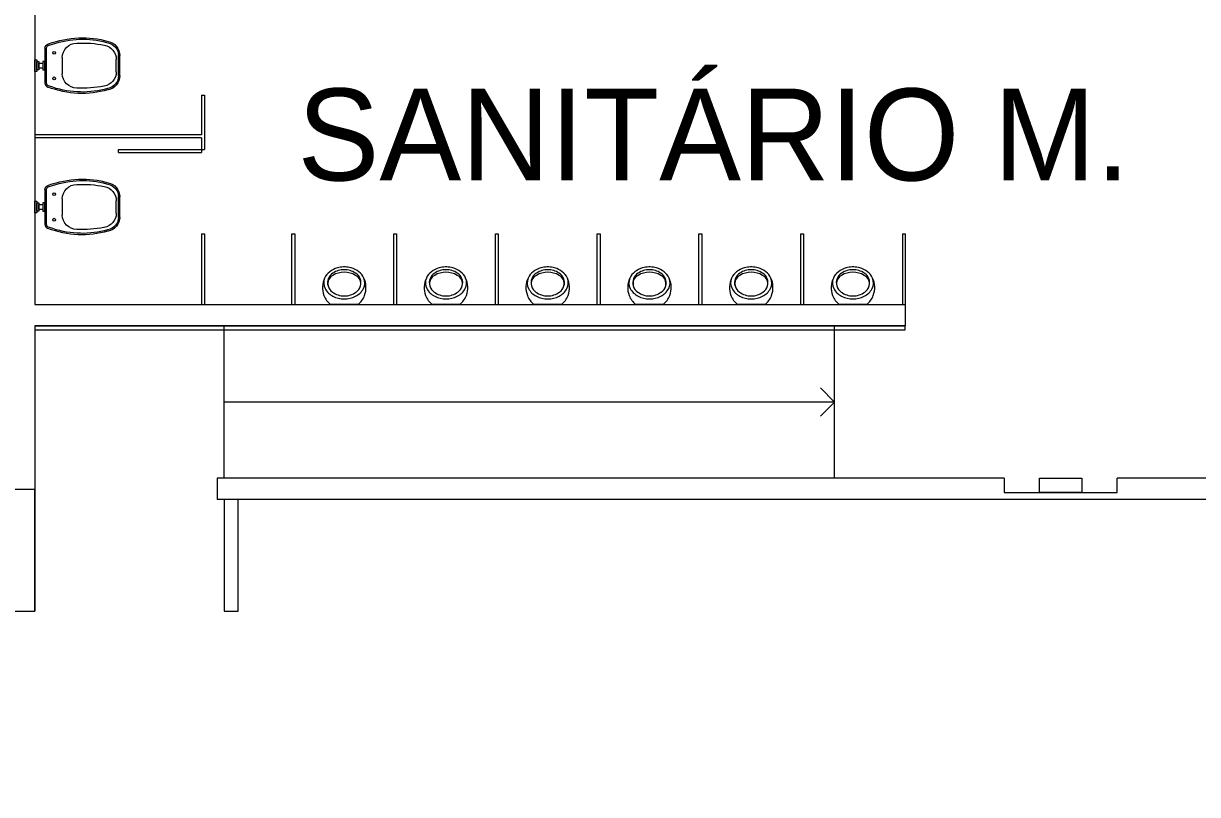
# Model space of a CAD drawing. Header units: metres. Extents: x 2999 to 3109, y 1752 to 1796.
# Drawn here: x 3092.4 to 3100.71, y 1766.64 to 1772.1 of the extents above; entities that cross this region are included whole.
import ezdxf

# ---------------------------------------------------------------- set-up
doc = ezdxf.new("R2010")
doc.units = ezdxf.units.M
doc.layers.add('PAREDES', color=7, linetype='Continuous')
doc.layers.add('VAGAS', color=253, linetype='Continuous')
doc.styles.add('PADRAO MK', font='')
doc.styles.add('ROMANS', font='romans', dxfattribs={"height": 0.16})
doc.styles.get("Standard").update_dxf_attribs({"font": 'arial.ttf'})
doc.styles.get('PADRAO MK').set_extended_font_data('AvantGarde Bk BT')
doc.dimstyles.new('Cota', dxfattribs={"dimtxt": 0.07, "dimasz": 0.08, "dimexe": 0.04, "dimexo": 0.04, "dimgap": 0.02, "dimtad": 1, "dimtxsty": 'Standard', "dimcen": 2.5, "dimclrd": 252, "dimclre": 252, "dimadec": 0, "dimazin": 0, "dimtfac": 1, "dimtmove": 0, "dimatfit": 3, "dimfxl": 1, "dimarcsym": 0})

# ---------------------------------------------------------------- blocks, each defined once
blk = doc.blocks.new('*D9')
at = {"layer": 'DEFPOINTS', "color": 0, "transparency": 16777216}
for p in [(3055.0298, 1790.4896), (3101.0013, 1756.7775), (3108.2212, 1756.7775)]:
    blk.add_point(p, dxfattribs=at)
at = {"layer": 'VAGAS', "color": 1, "lineweight": -2, "transparency": 16777216}
for p, q in [((3055.3298, 1790.4896), (3108.7212, 1790.4896)), ((3108.2212, 1790.1396), (3108.2212, 1757.1275)), ((3101.3013, 1756.7775), (3108.7212, 1756.7775))]:
    blk.add_line(p, q, dxfattribs=at)
at = {"layer": 'VAGAS', "color": 1, "transparency": 16777216}
for points in [[(3108.1628, 1790.1396), (3108.2795, 1790.1396), (3108.2212, 1790.4896)], [(3108.1628, 1757.1275), (3108.2795, 1757.1275), (3108.2212, 1756.7775)]]:
    blk.add_solid(points, dxfattribs=at)
at = {"layer": 'VAGAS', "color": 7, "transparency": 16777216, "insert": (3107.4069, 1773.6336), "char_height": 0.16, "attachment_point": 5, "rotation": 90, "style": 'ROMANS'}
blk.add_mtext('{\\H7.5x;33,71}', dxfattribs=at)
blk = doc.blocks.new('_ArchTick')
at = {"color": 0, "linetype": 'ByBlock', "const_width": 0.15}
blk.add_lwpolyline([(-0.5, -0.5), (0.5, 0.5)], dxfattribs=at)

msp = doc.modelspace()

# ---------------------------------------------------------------- linework, layer by layer
at = {"layer": 'PAREDES', "color": 253, "lineweight": 0}
for p, q in [((3092.4816, 1773.7875), (3092.4816, 1770.1075)), ((3092.5522, 1771.9203), (3092.5522, 1771.6746)), ((3092.5622, 1771.9203), (3092.5622, 1771.6746)), ((3092.4816, 1771.7568), (3092.4816, 1771.8381)), ((3092.4816, 1771.8381), (3092.4958, 1771.8381)), ((3092.4958, 1771.8381), (3092.4958, 1771.7568)), ((3092.6758, 1771.8544), (3092.6758, 1771.7406)), ((3093.0583, 1771.7536), (3093.0583, 1771.8414)), ((3093.0737, 1771.7262), (3093.0737, 1771.8688)), ((3093.0837, 1771.7262), (3093.0837, 1771.8688)), ((3092.4958, 1771.7568), (3092.4816, 1771.7568)), ((3092.4958, 1771.7688), (3092.4958, 1771.8261)), ((3092.4958, 1771.8261), (3092.5101, 1771.8261)), ((3092.5101, 1771.7688), (3092.4958, 1771.7688)), ((3092.5101, 1771.8261), (3092.5101, 1771.7688)), ((3092.5101, 1771.7799), (3092.5101, 1771.815)), ((3092.5101, 1771.815), (3092.5379, 1771.815)), ((3092.5379, 1771.7799), (3092.5101, 1771.7799)), ((3092.5522, 1771.8261), (3092.5379, 1771.8261)), ((3092.5379, 1771.8261), (3092.5379, 1771.7688)), ((3092.5379, 1771.815), (3092.5379, 1771.7799)), ((3092.5379, 1771.7688), (3092.5522, 1771.7688)), ((3092.5522, 1771.7688), (3092.5522, 1771.8261)), ((3093.6616, 1771.5875), (3093.6616, 1771.3075)), ((3093.6616, 1771.5875), (3093.6816, 1771.5875)), ((3093.6816, 1771.5875), (3093.6816, 1771.2035)), ((3093.6616, 1771.3075), (3092.4816, 1771.3075)), ((3093.6616, 1771.2875), (3092.4816, 1771.2875)), ((3093.6616, 1771.2875), (3092.4816, 1771.2875)), ((3093.6616, 1771.2875), (3092.4816, 1771.2875)), ((3093.6616, 1771.2875), (3093.6616, 1771.2035)), ((3093.0731, 1771.1835), (3093.0731, 1771.2035)), ((3093.0731, 1771.2035), (3093.6616, 1771.2035)), ((3093.0731, 1771.1835), (3093.6616, 1771.1835)), ((3093.6616, 1771.2035), (3093.6816, 1771.2035)), ((3093.6616, 1771.2035), (3093.6616, 1771.1835)), ((3092.5522, 1770.9203), (3092.5522, 1770.6746)), ((3092.5622, 1770.9203), (3092.5622, 1770.6746)), ((3092.6758, 1770.8544), (3092.6758, 1770.7406)), ((3093.0583, 1770.7536), (3093.0583, 1770.8414)), ((3093.0737, 1770.7262), (3093.0737, 1770.8688)), ((3093.0837, 1770.7262), (3093.0837, 1770.8688)), ((3092.4816, 1770.7568), (3092.4816, 1770.8381)), ((3092.4816, 1770.8381), (3092.4958, 1770.8381)), ((3092.4958, 1770.7568), (3092.4816, 1770.7568)), ((3092.4958, 1770.8381), (3092.4958, 1770.7568)), ((3092.4958, 1770.7688), (3092.4958, 1770.8261)), ((3092.4958, 1770.8261), (3092.5101, 1770.8261)), ((3092.5101, 1770.7688), (3092.4958, 1770.7688)), ((3092.5101, 1770.8261), (3092.5101, 1770.7688)), ((3092.5101, 1770.7799), (3092.5101, 1770.815)), ((3092.5101, 1770.815), (3092.5379, 1770.815)), ((3092.5379, 1770.7799), (3092.5101, 1770.7799)), ((3092.5522, 1770.8261), (3092.5379, 1770.8261)), ((3092.5379, 1770.8261), (3092.5379, 1770.7688)), ((3092.5379, 1770.815), (3092.5379, 1770.7799)), ((3092.5379, 1770.7688), (3092.5522, 1770.7688)), ((3092.5522, 1770.7688), (3092.5522, 1770.8261)), ((3093.6616, 1770.6075), (3093.6816, 1770.6075)), ((3093.6616, 1770.6075), (3093.6616, 1770.1075)), ((3093.6816, 1770.6075), (3093.6816, 1770.1075)), ((3094.3016, 1770.1075), (3094.3016, 1770.6075)), ((3094.3016, 1770.6075), (3094.3216, 1770.6075)), ((3094.3216, 1770.6075), (3094.3216, 1770.1075)), ((3095.0216, 1770.1075), (3095.0216, 1770.6075)), ((3095.0216, 1770.6075), (3095.0416, 1770.6075)), ((3095.0416, 1770.6075), (3095.0416, 1770.1075)), ((3095.7416, 1770.1075), (3095.7416, 1770.6075)), ((3095.7416, 1770.6075), (3095.7616, 1770.6075)), ((3095.7616, 1770.6075), (3095.7616, 1770.1075)), ((3096.4616, 1770.1075), (3096.4616, 1770.6075)), ((3096.4616, 1770.6075), (3096.4816, 1770.6075)), ((3096.4816, 1770.6075), (3096.4816, 1770.1075)), ((3097.1816, 1770.1075), (3097.1816, 1770.6075)), ((3097.1816, 1770.6075), (3097.2016, 1770.6075)), ((3097.2016, 1770.6075), (3097.2016, 1770.1075)), ((3097.9016, 1770.1075), (3097.9016, 1770.6075)), ((3097.9016, 1770.6075), (3097.9216, 1770.6075)), ((3097.9216, 1770.6075), (3097.9216, 1770.1075)), ((3098.6216, 1770.6075), (3098.6416, 1770.6075)), ((3098.6216, 1770.6075), (3098.6216, 1770.1075)), ((3098.6416, 1770.6075), (3098.6416, 1770.1075)), ((3094.6772, 1770.3732), (3094.666, 1770.3732)), ((3095.3972, 1770.3732), (3095.386, 1770.3732)), ((3096.1172, 1770.3732), (3096.106, 1770.3732)), ((3096.8372, 1770.3732), (3096.826, 1770.3732)), ((3097.5572, 1770.3732), (3097.546, 1770.3732)), ((3098.2772, 1770.3732), (3098.266, 1770.3732)), ((3092.4816, 1770.1075), (3098.6416, 1770.1075)), ((3094.7688, 1770.1075), (3094.5744, 1770.1075)), ((3095.4888, 1770.1075), (3095.2944, 1770.1075)), ((3096.2088, 1770.1075), (3096.0144, 1770.1075)), ((3096.9288, 1770.1075), (3096.7344, 1770.1075)), ((3097.6488, 1770.1075), (3097.4544, 1770.1075)), ((3098.3688, 1770.1075), (3098.1744, 1770.1075)), ((3098.6416, 1770.1075), (3098.6416, 1769.9575)), ((3092.4816, 1769.9575), (3092.4816, 1767.9375)), ((3092.4816, 1769.9575), (3098.6416, 1769.9575)), ((3092.4816, 1769.9575), (3092.4816, 1769.9275)), ((3098.6416, 1769.9575), (3092.4816, 1769.9575)), ((3092.4816, 1769.9275), (3098.6416, 1769.9275)), ((3093.8216, 1768.8775), (3093.8216, 1769.9575)), ((3098.1416, 1768.8775), (3098.1416, 1769.9575)), ((3098.6416, 1769.9275), (3098.6416, 1769.9575)), ((3098.0416, 1769.5175), (3098.1416, 1769.4175)), ((3097.9416, 1769.4175), (3093.8216, 1769.4175)), ((3098.1416, 1769.4175), (3097.9416, 1769.4175)), ((3098.1416, 1769.4175), (3098.0416, 1769.3175)), ((3099.3416, 1768.8775), (3093.7716, 1768.8775)), ((3093.7716, 1768.8775), (3093.7716, 1768.8775)), ((3093.7716, 1768.8775), (3093.7716, 1768.7275)), ((3099.3416, 1768.8775), (3099.3416, 1768.7775)), ((3099.5916, 1768.8775), (3099.8916, 1768.8775)), ((3099.5916, 1768.7775), (3099.5916, 1768.8775)), ((3099.8916, 1768.8775), (3099.8916, 1768.7775)), ((3101.6616, 1768.8775), (3100.1416, 1768.8775)), ((3101.6616, 1768.8775), (3100.1416, 1768.8775)), ((3100.1416, 1768.7775), (3100.1416, 1768.8775)), ((3092.4816, 1768.7975), (3091.8416, 1768.7975)), ((3092.4816, 1767.9375), (3092.4816, 1768.7975)), ((3099.3416, 1768.7775), (3100.1416, 1768.7775)), ((3099.8916, 1768.7775), (3099.5916, 1768.7775)), ((3101.8116, 1768.7275), (3093.7716, 1768.7275)), ((3093.7716, 1768.7275), (3093.7716, 1768.7275)), ((3093.8216, 1768.7275), (3093.8216, 1767.9375)), ((3093.9216, 1767.9375), (3093.9216, 1768.7275)), ((3091.8416, 1767.9375), (3092.4816, 1767.9375)), ((3093.8216, 1767.9375), (3093.9216, 1767.9375))]:
    msp.add_line(p, q, dxfattribs=at)
for centre in [(3092.6184, 1771.8875), (3092.6184, 1771.7075), (3092.6184, 1770.8875), (3092.6184, 1770.7075)]:
    msp.add_circle(centre, 0.01, dxfattribs=at)
for centre, radius, start, end in [((3094.6685, 1770.2074), 0.1658, 105.99537, 127.13474), ((3094.6669, 1770.2251), 0.1282, 87.92048, 126.00294), ((3094.6685, 1770.2074), 0.1658, 90.85857, 105.99537), ((3094.6762, 1770.2251), 0.1282, 53.99706, 92.07952), ((3094.6747, 1770.2074), 0.1658, 74.00463, 89.14143), ((3094.6747, 1770.2074), 0.1658, 52.86526, 74.00463), ((3095.3885, 1770.2074), 0.1658, 105.99537, 127.13474), ((3095.3869, 1770.2251), 0.1282, 87.92048, 126.00294), ((3095.3885, 1770.2074), 0.1658, 90.85857, 105.99537), ((3095.3962, 1770.2251), 0.1282, 53.99706, 92.07952), ((3095.3947, 1770.2074), 0.1658, 74.00463, 89.14143), ((3095.3947, 1770.2074), 0.1658, 52.86526, 74.00463), ((3096.1085, 1770.2074), 0.1658, 105.99537, 127.13474), ((3096.1069, 1770.2251), 0.1282, 87.92048, 126.00294), ((3096.1085, 1770.2074), 0.1658, 90.85857, 105.99537), ((3096.1162, 1770.2251), 0.1282, 53.99706, 92.07952), ((3096.1147, 1770.2074), 0.1658, 74.00463, 89.14143), ((3096.1147, 1770.2074), 0.1658, 52.86526, 74.00463), ((3096.8285, 1770.2074), 0.1658, 105.99537, 127.13474), ((3096.8269, 1770.2251), 0.1282, 87.92048, 126.00294), ((3096.8285, 1770.2074), 0.1658, 90.85857, 105.99537), ((3096.8362, 1770.2251), 0.1282, 53.99706, 92.07952), ((3096.8347, 1770.2074), 0.1658, 74.00463, 89.14143), ((3096.8347, 1770.2074), 0.1658, 52.86526, 74.00463), ((3097.5485, 1770.2074), 0.1658, 105.99537, 127.13474), ((3097.5469, 1770.2251), 0.1282, 87.92048, 126.00294), ((3097.5485, 1770.2074), 0.1658, 90.85857, 105.99537), ((3097.5562, 1770.2251), 0.1282, 53.99706, 92.07952), ((3097.5547, 1770.2074), 0.1658, 74.00463, 89.14143), ((3097.5547, 1770.2074), 0.1658, 52.86526, 74.00463), ((3098.2685, 1770.2074), 0.1658, 105.99537, 127.13474), ((3098.2669, 1770.2251), 0.1282, 87.92048, 126.00294), ((3098.2685, 1770.2074), 0.1658, 90.85857, 105.99537), ((3098.2762, 1770.2251), 0.1282, 53.99706, 92.07952), ((3098.2747, 1770.2074), 0.1658, 74.00463, 89.14143), ((3098.2747, 1770.2074), 0.1658, 52.86526, 74.00463), ((3094.6753, 1770.2271), 0.1578, 154.59063, 200.57558), ((3094.6171, 1770.2603), 0.0911, 157.74845, 206.51629), ((3094.6357, 1770.2496), 0.1124, 126.78494, 156.27074), ((3094.6323, 1770.2613), 0.0788, 121.10695, 196.6134), ((3094.6206, 1770.2546), 0.0657, 116.16991, 193.93056), ((3094.6677, 1770.1904), 0.1448, 88.48446, 121.73469), ((3094.6754, 1770.1904), 0.1448, 58.26531, 91.51554), ((3094.7109, 1770.2613), 0.0788, 343.3866, 58.89305), ((3094.7226, 1770.2546), 0.0657, 346.06944, 63.83009), ((3094.7075, 1770.2496), 0.1124, 23.72926, 53.21506), ((3094.726, 1770.2603), 0.0911, 333.48371, 22.25155), ((3094.6678, 1770.2271), 0.1578, 339.42442, 25.40937), ((3095.3953, 1770.2271), 0.1578, 154.59063, 200.57558), ((3095.3371, 1770.2603), 0.0911, 157.74845, 206.51629), ((3095.3557, 1770.2496), 0.1124, 126.78494, 156.27074), ((3095.3523, 1770.2613), 0.0788, 121.10695, 196.6134), ((3095.3406, 1770.2546), 0.0657, 116.16991, 193.93056), ((3095.3877, 1770.1904), 0.1448, 88.48446, 121.73469), ((3095.3954, 1770.1904), 0.1448, 58.26531, 91.51554), ((3095.4309, 1770.2613), 0.0788, 343.3866, 58.89305), ((3095.4426, 1770.2546), 0.0657, 346.06944, 63.83009), ((3095.4275, 1770.2496), 0.1124, 23.72926, 53.21506), ((3095.446, 1770.2603), 0.0911, 333.48371, 22.25155), ((3095.3878, 1770.2271), 0.1578, 339.42442, 25.40937), ((3096.1153, 1770.2271), 0.1578, 154.59063, 200.57558), ((3096.0571, 1770.2603), 0.0911, 157.74845, 206.51629), ((3096.0757, 1770.2496), 0.1124, 126.78494, 156.27074), ((3096.0723, 1770.2613), 0.0788, 121.10695, 196.6134), ((3096.0606, 1770.2546), 0.0657, 116.16991, 193.93056), ((3096.1077, 1770.1904), 0.1448, 88.48446, 121.73469), ((3096.1154, 1770.1904), 0.1448, 58.26531, 91.51554), ((3096.1509, 1770.2613), 0.0788, 343.3866, 58.89305), ((3096.1626, 1770.2546), 0.0657, 346.06944, 63.83009), ((3096.1475, 1770.2496), 0.1124, 23.72926, 53.21506), ((3096.166, 1770.2603), 0.0911, 333.48371, 22.25155), ((3096.1078, 1770.2271), 0.1578, 339.42442, 25.40937), ((3096.8353, 1770.2271), 0.1578, 154.59063, 200.57558), ((3096.7771, 1770.2603), 0.0911, 157.74845, 206.51629), ((3096.7957, 1770.2496), 0.1124, 126.78494, 156.27074), ((3096.7923, 1770.2613), 0.0788, 121.10695, 196.6134), ((3096.7806, 1770.2546), 0.0657, 116.16991, 193.93056), ((3096.8277, 1770.1904), 0.1448, 88.48446, 121.73469), ((3096.8354, 1770.1904), 0.1448, 58.26531, 91.51554), ((3096.8709, 1770.2613), 0.0788, 343.3866, 58.89305), ((3096.8826, 1770.2546), 0.0657, 346.06944, 63.83009), ((3096.8675, 1770.2496), 0.1124, 23.72926, 53.21506), ((3096.886, 1770.2603), 0.0911, 333.48371, 22.25155), ((3096.8278, 1770.2271), 0.1578, 339.42442, 25.40937), ((3097.5553, 1770.2271), 0.1578, 154.59063, 200.57558), ((3097.4971, 1770.2603), 0.0911, 157.74845, 206.51629), ((3097.5157, 1770.2496), 0.1124, 126.78494, 156.27074), ((3097.5123, 1770.2613), 0.0788, 121.10695, 196.6134), ((3097.5006, 1770.2546), 0.0657, 116.16991, 193.93056), ((3097.5477, 1770.1904), 0.1448, 88.48446, 121.73469), ((3097.5554, 1770.1904), 0.1448, 58.26531, 91.51554), ((3097.5909, 1770.2613), 0.0788, 343.3866, 58.89305), ((3097.6026, 1770.2546), 0.0657, 346.06944, 63.83009), ((3097.5875, 1770.2496), 0.1124, 23.72926, 53.21506), ((3097.606, 1770.2603), 0.0911, 333.48371, 22.25155), ((3097.5478, 1770.2271), 0.1578, 339.42442, 25.40937), ((3098.2753, 1770.2271), 0.1578, 154.59063, 200.57558), ((3098.2171, 1770.2603), 0.0911, 157.74845, 206.51629), ((3098.2357, 1770.2496), 0.1124, 126.78494, 156.27074), ((3098.2323, 1770.2613), 0.0788, 121.10695, 196.6134), ((3098.2206, 1770.2546), 0.0657, 116.16991, 193.93056), ((3098.2677, 1770.1904), 0.1448, 88.48446, 121.73469), ((3098.2754, 1770.1904), 0.1448, 58.26531, 91.51554), ((3098.3109, 1770.2613), 0.0788, 343.3866, 58.89305), ((3098.3226, 1770.2546), 0.0657, 346.06944, 63.83009), ((3098.3075, 1770.2496), 0.1124, 23.72926, 53.21506), ((3098.326, 1770.2603), 0.0911, 333.48371, 22.25155), ((3098.2678, 1770.2271), 0.1578, 339.42442, 25.40937), ((3094.654, 1770.2864), 0.1359, 209.41376, 242.66949), ((3094.6313, 1770.2602), 0.0775, 195.98874, 236.38082), ((3094.6707, 1770.3025), 0.1349, 232.41598, 270.38389), ((3094.6725, 1770.3025), 0.1349, 269.61611, 307.58402), ((3094.6892, 1770.2864), 0.1359, 297.33051, 330.58624), ((3094.7119, 1770.2602), 0.0775, 303.61918, 344.01126), ((3095.374, 1770.2864), 0.1359, 209.41376, 242.66949), ((3095.3513, 1770.2602), 0.0775, 195.98874, 236.38082), ((3095.3907, 1770.3025), 0.1349, 232.41598, 270.38389), ((3095.3925, 1770.3025), 0.1349, 269.61611, 307.58402), ((3095.4092, 1770.2864), 0.1359, 297.33051, 330.58624), ((3095.4319, 1770.2602), 0.0775, 303.61918, 344.01126), ((3096.094, 1770.2864), 0.1359, 209.41376, 242.66949), ((3096.0713, 1770.2602), 0.0775, 195.98874, 236.38082), ((3096.1107, 1770.3025), 0.1349, 232.41598, 270.38389), ((3096.1125, 1770.3025), 0.1349, 269.61611, 307.58402), ((3096.1292, 1770.2864), 0.1359, 297.33051, 330.58624), ((3096.1519, 1770.2602), 0.0775, 303.61918, 344.01126), ((3096.814, 1770.2864), 0.1359, 209.41376, 242.66949), ((3096.7913, 1770.2602), 0.0775, 195.98874, 236.38082), ((3096.8307, 1770.3025), 0.1349, 232.41598, 270.38389), ((3096.8325, 1770.3025), 0.1349, 269.61611, 307.58402), ((3096.8492, 1770.2864), 0.1359, 297.33051, 330.58624), ((3096.8719, 1770.2602), 0.0775, 303.61918, 344.01126), ((3097.534, 1770.2864), 0.1359, 209.41376, 242.66949), ((3097.5113, 1770.2602), 0.0775, 195.98874, 236.38082), ((3097.5507, 1770.3025), 0.1349, 232.41598, 270.38389), ((3097.5525, 1770.3025), 0.1349, 269.61611, 307.58402), ((3097.5692, 1770.2864), 0.1359, 297.33051, 330.58624), ((3097.5919, 1770.2602), 0.0775, 303.61918, 344.01126), ((3098.254, 1770.2864), 0.1359, 209.41376, 242.66949), ((3098.2313, 1770.2602), 0.0775, 195.98874, 236.38082), ((3098.2707, 1770.3025), 0.1349, 232.41598, 270.38389), ((3098.2725, 1770.3025), 0.1349, 269.61611, 307.58402), ((3098.2892, 1770.2864), 0.1359, 297.33051, 330.58624), ((3098.3119, 1770.2602), 0.0775, 303.61918, 344.01126), ((3094.6641, 1770.2221), 0.1455, 200.28619, 231.94053), ((3094.6702, 1770.3204), 0.1736, 243.08617, 270.46472), ((3094.673, 1770.3204), 0.1736, 269.53528, 296.91383), ((3094.6791, 1770.2221), 0.1455, 308.05947, 339.71381), ((3095.3841, 1770.2221), 0.1455, 200.28619, 231.94053), ((3095.3902, 1770.3204), 0.1736, 243.08617, 270.46472), ((3095.393, 1770.3204), 0.1736, 269.53528, 296.91383), ((3095.3991, 1770.2221), 0.1455, 308.05947, 339.71381), ((3096.1041, 1770.2221), 0.1455, 200.28619, 231.94053), ((3096.1102, 1770.3204), 0.1736, 243.08617, 270.46472), ((3096.113, 1770.3204), 0.1736, 269.53528, 296.91383), ((3096.1191, 1770.2221), 0.1455, 308.05947, 339.71381), ((3096.8241, 1770.2221), 0.1455, 200.28619, 231.94053), ((3096.8302, 1770.3204), 0.1736, 243.08617, 270.46472), ((3096.833, 1770.3204), 0.1736, 269.53528, 296.91383), ((3096.8391, 1770.2221), 0.1455, 308.05947, 339.71381), ((3097.5441, 1770.2221), 0.1455, 200.28619, 231.94053), ((3097.5502, 1770.3204), 0.1736, 243.08617, 270.46472), ((3097.553, 1770.3204), 0.1736, 269.53528, 296.91383), ((3097.5591, 1770.2221), 0.1455, 308.05947, 339.71381), ((3098.2641, 1770.2221), 0.1455, 200.28619, 231.94053), ((3098.2702, 1770.3204), 0.1736, 243.08617, 270.46472), ((3098.273, 1770.3204), 0.1736, 269.53528, 296.91383), ((3098.2791, 1770.2221), 0.1455, 308.05947, 339.71381)]:
    msp.add_arc(centre, radius, start, end, dxfattribs=at)
at = {"layer": 'PAREDES', "color": 253, "lineweight": 0, "extrusion": (0, 0, -1)}
for centre, major_axis, ratio, start_param, end_param in [((3092.7308, 1770.5205), (0.1586, 1.47), 0.667411, -0.313566, 0.114785), ((3092.5776, 1771.9203), (0.0126, 0.0303), 0.748805, 4.411632, 5.777915), ((3092.7774, 1771.8544), (-0.0718, 0.0718), 1, 5.497787, 7.078881), ((3092.8249, 1771.2522), (-0.4987, 0.4987), 1, 0.721519, 0.996758), ((3092.9567, 1771.8414), (-0.0718, 0.0718), 1, 0.944921, 2.356194), ((3092.9821, 1771.8688), (-0.0648, 0.0648), 1, 0.970054, 2.356194), ((3092.9821, 1771.8688), (-0.0718, 0.0718), 1, 0.970054, 2.356194), ((3092.7774, 1771.7406), (0.0718, 0.0718), 1, 2.345897, 3.926991), ((3092.9567, 1771.7536), (0.0718, 0.0718), 1, 0.785398, 2.196671), ((3092.9821, 1771.7262), (0.0648, 0.0648), 1, 0.785398, 2.171539), ((3092.9821, 1771.7262), (0.0718, 0.0718), 1, 0.785398, 2.171539), ((3092.7293, 1773.0745), (-0.1592, 1.47), 0.66265, 3.026498, 3.461338), ((3092.8234, 1772.3428), (0.4987, 0.4987), 1, 2.144835, 2.420074), ((3092.7308, 1769.5205), (0.1586, 1.47), 0.667411, -0.313566, 0.114785), ((3092.5776, 1770.9203), (0.0126, 0.0303), 0.748805, 4.411632, 5.777915), ((3092.7774, 1770.8544), (-0.0718, 0.0718), 1, 5.497787, 7.078881), ((3092.8249, 1770.2522), (-0.4987, 0.4987), 1, 0.721519, 0.996758), ((3092.9567, 1770.8414), (-0.0718, 0.0718), 1, 0.944921, 2.356194), ((3092.9821, 1770.8688), (-0.0648, 0.0648), 1, 0.970054, 2.356194), ((3092.9821, 1770.8688), (-0.0718, 0.0718), 1, 0.970054, 2.356194), ((3092.7774, 1770.7406), (0.0718, 0.0718), 1, 2.345897, 3.926991), ((3092.9567, 1770.7536), (0.0718, 0.0718), 1, 0.785398, 2.196671), ((3092.9821, 1770.7262), (0.0648, 0.0648), 1, 0.785398, 2.171539), ((3092.9821, 1770.7262), (0.0718, 0.0718), 1, 0.785398, 2.171539), ((3092.7293, 1772.0745), (-0.1592, 1.47), 0.66265, 3.026498, 3.461338), ((3092.8234, 1771.3428), (0.4987, 0.4987), 1, 2.144835, 2.420074)]:
    msp.add_ellipse(centre, major_axis=major_axis, ratio=ratio, start_param=start_param, end_param=end_param, dxfattribs=at)
at = {"layer": 'PAREDES', "color": 253, "lineweight": 0}
for centre in [(3092.5776, 1771.6746), (3092.5776, 1770.6746)]:
    msp.add_ellipse(centre, major_axis=(-0.0118, 0.0285), ratio=0.802157, start_param=1.250008, end_param=2.532667, dxfattribs=at)
for points, knots in [([(3092.5621, 1771.9187), (3092.5633, 1771.926), (3092.5676, 1771.9335), (3092.5751, 1771.9398), (3092.5778, 1771.9411), (3092.58, 1771.9417)], [4.411632, 4.411632, 4.411632, 4.411632, 5.32342, 5.32342, 5.777915, 5.777915, 5.777915, 5.777915]), ([(3092.5825, 1771.942), (3092.7096, 1771.9876), (3092.8401, 1771.9963), (3092.9758, 1771.965), (3092.987, 1771.9622), (3092.9981, 1771.959)], [-0.3135665, -0.3135665, -0.3135665, -0.3135665, 0.0795115, 0.0795115, 0.1147855, 0.1147855, 0.1147855, 0.1147855]), ([(3092.5621, 1771.6759), (3092.563, 1771.6691), (3092.5671, 1771.6621), (3092.5738, 1771.6569), (3092.5756, 1771.6559), (3092.5774, 1771.6553)], [1.250008, 1.250008, 1.250008, 1.250008, 2.190527, 2.190527, 2.532667, 2.532667, 2.532667, 2.532667]), ([(3092.9965, 1771.6359), (3092.8713, 1771.5998), (3092.739, 1771.6026), (3092.5989, 1771.6476), (3092.5883, 1771.6513), (3092.5777, 1771.6552)], [3.0264977, 3.0264977, 3.0264977, 3.0264977, 3.4283239, 3.4283239, 3.4613379, 3.4613379, 3.4613379, 3.4613379]), ([(3092.5621, 1770.9187), (3092.5633, 1770.926), (3092.5676, 1770.9335), (3092.5751, 1770.9398), (3092.5778, 1770.9411), (3092.58, 1770.9417)], [4.411632, 4.411632, 4.411632, 4.411632, 5.32342, 5.32342, 5.777915, 5.777915, 5.777915, 5.777915]), ([(3092.5825, 1770.942), (3092.7096, 1770.9876), (3092.8401, 1770.9963), (3092.9758, 1770.965), (3092.987, 1770.9622), (3092.9981, 1770.959)], [-0.3135665, -0.3135665, -0.3135665, -0.3135665, 0.0795115, 0.0795115, 0.1147855, 0.1147855, 0.1147855, 0.1147855]), ([(3092.5621, 1770.6759), (3092.563, 1770.6691), (3092.5671, 1770.6621), (3092.5738, 1770.6569), (3092.5756, 1770.6559), (3092.5774, 1770.6553)], [1.250008, 1.250008, 1.250008, 1.250008, 2.190527, 2.190527, 2.532667, 2.532667, 2.532667, 2.532667]), ([(3092.9965, 1770.6359), (3092.8713, 1770.5998), (3092.739, 1770.6026), (3092.5989, 1770.6476), (3092.5883, 1770.6513), (3092.5777, 1770.6552)], [3.0264977, 3.0264977, 3.0264977, 3.0264977, 3.4283239, 3.4283239, 3.4613379, 3.4613379, 3.4613379, 3.4613379])]:
    msp.add_open_spline(points, degree=3, knots=knots, dxfattribs=at)

# ---------------------------------------------------------------- texts
at = {"layer": 'PAREDES', "color": 253, "lineweight": 0, "style": 'PADRAO MK'}
msp.add_text('SANITÁRIO M.', height=0.65, dxfattribs=at).set_placement((3094.3403, 1770.9851))

# ---------------------------------------------------------------- dimensions: what is measured, and where the dimension line sits
at = {"layer": 'VAGAS', "color": 253}
dim = msp.add_linear_dim(base=(3108.2212, 1756.7775), p1=(3055.0298, 1790.4896), p2=(3101.0013, 1756.7775), angle=270, text='{\\H7.5x;<>}', dimstyle='Cota', override={"dimtxt": 0.63, "dimasz": 0.35, "dimexe": 0.5, "dimexo": 0.3, "dimgap": 0.1, "dimtxsty": 'ROMANS', "dimblk1": 'ArchTick', "dimblk2": 'ArchTick', "dimclrd": 1, "dimclre": 1, "dimclrt": 7}, dxfattribs=at)
dim.commit()
dim.dimension.update_dxf_attribs({"geometry": '*D9', "text_midpoint": (3107.4069, 1773.6336)})

doc.saveas('drawing.dxf')
